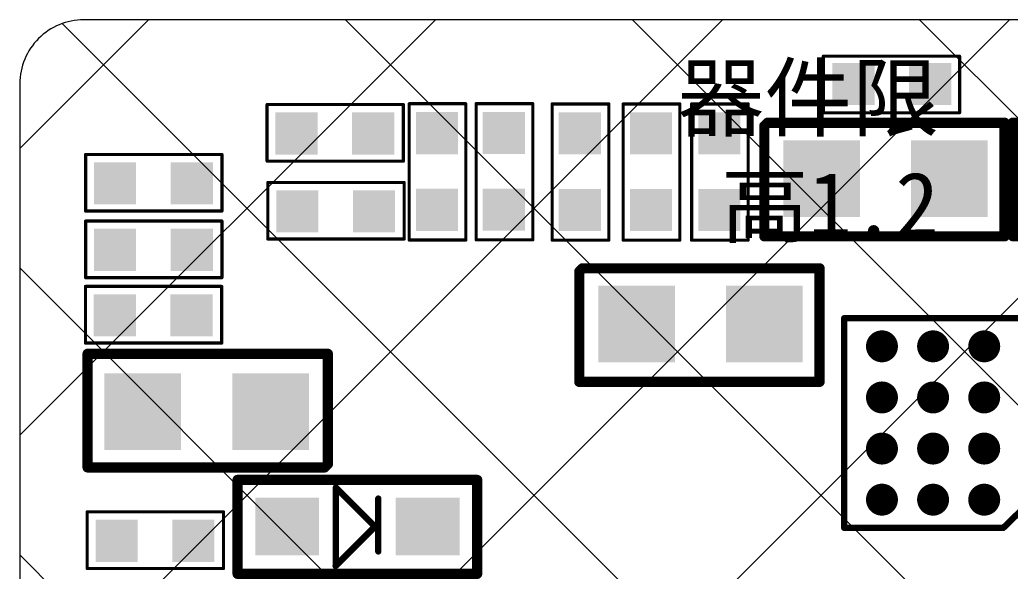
# Model space of a CAD drawing. Header units: millimetres. Extents: x 1167 to 2098, y -78 to 499.
# Drawn here: x 1613.52 to 1621.27, y 275.55 to 279.86 of the extents above; entities that cross this region are included whole.
import ezdxf

# ---------------------------------------------------------------- set-up
doc = ezdxf.new("R2010")
doc.units = ezdxf.units.MM
doc.layers.get('0').update_dxf_attribs({"lineweight": 5})
doc.layers.add('MFPC', color=50, linetype='Continuous', lineweight=5)
for name, color, linetype in [('TOPLAYER', 1, 'Continuous'), ('TOPOVERLAY', 2, 'Continuous'), ('TOPPASTE', 8, 'Continuous'), ('TOPSOLDER', 216, 'Continuous')]:
    doc.layers.add(name, color=color, linetype=linetype)
doc.styles.add('宋体', font='')
doc.styles.get('宋体').set_extended_font_data('SimSun')

# ---------------------------------------------------------------- blocks, each defined once
blk = doc.blocks.new('0201_4')
at = {"layer": 'TOPLAYER'}
for points in [[(0.164998, -0.165001), (0.164998, 0.165001), (-0.164998, -0.165001), (-0.164998, 0.165001)], [(0.764997, -0.165001), (0.764997, 0.165001), (0.435, -0.165001), (0.435, 0.165001)]]:
    blk.add_solid(points, dxfattribs=at)
at = {"layer": 'TOPOVERLAY', "const_width": 0.025001}
for points in [[(-0.23, -0.217), (-0.23, 0.225999)], [(-0.23, 0.225999), (-0.181, 0.225999)], [(-0.18, 0.225999), (0.836, 0.225999)], [(0.836, -0.217), (0.836, 0.225999)], [(-0.23, -0.217), (0.836, -0.217)]]:
    blk.add_lwpolyline(points, dxfattribs=at)
at = {"layer": 'TOPOVERLAY', "const_width": 0.012499}
for points in [[(-0.23625, 0.225999, 1), (-0.223749, 0.225999, 1)], [(-0.23625, 0.225999, 1), (-0.223749, 0.225999, 1)], [(-0.187251, 0.225999, 1), (-0.174749, 0.225999, 1)], [(-0.186251, 0.225999, 1), (-0.173749, 0.225999, 1)], [(0.829749, 0.225999, 1), (0.842251, 0.225999, 1)], [(0.829749, 0.225999, 1), (0.842251, 0.225999, 1)], [(-0.23625, -0.217, 1), (-0.223749, -0.217, 1)], [(-0.23625, -0.217, 1), (-0.223749, -0.217, 1)], [(0.829749, -0.217, 1), (0.842251, -0.217, 1)], [(0.829749, -0.217, 1), (0.842251, -0.217, 1)]]:
    blk.add_lwpolyline(points, format="xyb", close=True, dxfattribs=at)
at = {"layer": 'TOPPASTE'}
for points in [[(0.164998, -0.165001), (0.164998, 0.165001), (-0.164998, -0.165001), (-0.164998, 0.165001)], [(0.764997, -0.165001), (0.764997, 0.165001), (0.435, -0.165001), (0.435, 0.165001)]]:
    blk.add_solid(points, dxfattribs=at)
at = {"layer": 'TOPSOLDER'}
for points in [[(0.164998, -0.165001), (0.164998, 0.165001), (-0.164998, -0.165001), (-0.164998, 0.165001)], [(0.764997, -0.165001), (0.764997, 0.165001), (0.435, -0.165001), (0.435, 0.165001)]]:
    blk.add_solid(points, dxfattribs=at)
blk = doc.blocks.new('0402S_7')
at = {"layer": 'TOPLAYER'}
for points in [[(-0.248054, 0.305189), (-0.848053, 0.305189), (-0.248054, -0.29481), (-0.848053, -0.29481)], [(0.751944, 0.305189), (0.151945, 0.305189), (0.751944, -0.29481), (0.151945, -0.29481)]]:
    blk.add_solid(points, dxfattribs=at)
at = {"layer": 'TOPOVERLAY', "const_width": 0.08001}
for points in [[(-0.979853, 0.457589), (0.899747, 0.457589)], [(-0.979853, 0.457589), (-0.979853, -0.431411)], [(0.899747, 0.457589), (0.899747, -0.406011)], [(0.899747, -0.406011), (0.874347, -0.431411)], [(-0.979853, -0.431411), (0.874347, -0.431411)]]:
    blk.add_lwpolyline(points, dxfattribs=at)
at = {"layer": 'TOPOVERLAY', "const_width": 0.040005}
for points in [[(-0.999856, 0.457589, 1), (-0.959851, 0.457589, 1)], [(-0.999856, 0.457589, 1), (-0.959851, 0.457589, 1)], [(0.879744, 0.457589, 1), (0.919749, 0.457589, 1)], [(0.879744, 0.457589, 1), (0.919749, 0.457589, 1)], [(0.879744, -0.406011, 1), (0.919749, -0.406011, 1)], [(0.879744, -0.406011, 1), (0.919749, -0.406011, 1)], [(-0.999856, -0.431411, 1), (-0.959851, -0.431411, 1)], [(-0.999856, -0.431411, 1), (-0.959851, -0.431411, 1)], [(0.854344, -0.431411, 1), (0.894349, -0.431411, 1)], [(0.854344, -0.431411, 1), (0.894349, -0.431411, 1)]]:
    blk.add_lwpolyline(points, format="xyb", close=True, dxfattribs=at)
at = {"layer": 'TOPPASTE'}
for points in [[(-0.248054, 0.305189), (-0.848053, 0.305189), (-0.248054, -0.29481), (-0.848053, -0.29481)], [(0.751944, 0.305189), (0.151945, 0.305189), (0.751944, -0.29481), (0.151945, -0.29481)]]:
    blk.add_solid(points, dxfattribs=at)
at = {"layer": 'TOPSOLDER'}
for points in [[(-0.248054, 0.305189), (-0.848053, 0.305189), (-0.248054, -0.29481), (-0.848053, -0.29481)], [(0.751944, 0.305189), (0.151945, 0.305189), (0.751944, -0.29481), (0.151945, -0.29481)]]:
    blk.add_solid(points, dxfattribs=at)
blk = doc.blocks.new('0402S_8')
at = {"layer": 'TOPLAYER'}
for points in [[(-0.248054, 0.305189), (-0.848053, 0.305189), (-0.248054, -0.29481), (-0.848053, -0.29481)], [(0.751944, 0.305189), (0.151945, 0.305189), (0.751944, -0.29481), (0.151945, -0.29481)]]:
    blk.add_solid(points, dxfattribs=at)
at = {"layer": 'TOPOVERLAY', "const_width": 0.08001}
for points in [[(0.899747, 0.457589), (-0.979853, 0.457589)], [(-0.979853, 0.457589), (-0.979853, -0.431411)], [(0.899747, 0.457589), (0.899747, -0.406011)], [(0.899747, -0.406011), (0.874347, -0.431411)], [(0.874347, -0.431411), (-0.979853, -0.431411)]]:
    blk.add_lwpolyline(points, dxfattribs=at)
at = {"layer": 'TOPOVERLAY', "const_width": 0.040005}
for points in [[(-0.999856, 0.457589, 1), (-0.959851, 0.457589, 1)], [(-0.999856, 0.457589, 1), (-0.959851, 0.457589, 1)], [(0.879744, 0.457589, 1), (0.919749, 0.457589, 1)], [(0.879744, 0.457589, 1), (0.919749, 0.457589, 1)], [(0.879744, -0.406011, 1), (0.919749, -0.406011, 1)], [(0.879744, -0.406011, 1), (0.919749, -0.406011, 1)], [(-0.999856, -0.431411, 1), (-0.959851, -0.431411, 1)], [(-0.999856, -0.431411, 1), (-0.959851, -0.431411, 1)], [(0.854344, -0.431411, 1), (0.894349, -0.431411, 1)], [(0.854344, -0.431411, 1), (0.894349, -0.431411, 1)]]:
    blk.add_lwpolyline(points, format="xyb", close=True, dxfattribs=at)
at = {"layer": 'TOPPASTE'}
for points in [[(-0.248054, 0.305189), (-0.848053, 0.305189), (-0.248054, -0.29481), (-0.848053, -0.29481)], [(0.751944, 0.305189), (0.151945, 0.305189), (0.751944, -0.29481), (0.151945, -0.29481)]]:
    blk.add_solid(points, dxfattribs=at)
at = {"layer": 'TOPSOLDER'}
for points in [[(-0.248054, 0.305189), (-0.848053, 0.305189), (-0.248054, -0.29481), (-0.848053, -0.29481)], [(0.751944, 0.305189), (0.151945, 0.305189), (0.751944, -0.29481), (0.151945, -0.29481)]]:
    blk.add_solid(points, dxfattribs=at)
blk = doc.blocks.new('0402S_9')
at = {"layer": 'TOPLAYER'}
for points in [[(-0.248054, 0.305189), (-0.848053, 0.305189), (-0.248054, -0.29481), (-0.848053, -0.29481)], [(0.751944, 0.305189), (0.151945, 0.305189), (0.751944, -0.29481), (0.151945, -0.29481)]]:
    blk.add_solid(points, dxfattribs=at)
at = {"layer": 'TOPOVERLAY', "const_width": 0.08001}
for points in [[(0.899747, 0.457589), (-0.979853, 0.457589)], [(-0.979853, 0.457589), (-0.979853, -0.431411)], [(0.899747, 0.457589), (0.899747, -0.406011)], [(0.899747, -0.406011), (0.874347, -0.431411)], [(0.874347, -0.431411), (-0.979853, -0.431411)]]:
    blk.add_lwpolyline(points, dxfattribs=at)
at = {"layer": 'TOPOVERLAY', "const_width": 0.040005}
for points in [[(-0.999856, 0.457589, 1), (-0.959851, 0.457589, 1)], [(-0.999856, 0.457589, 1), (-0.959851, 0.457589, 1)], [(0.879744, 0.457589, 1), (0.919749, 0.457589, 1)], [(0.879744, 0.457589, 1), (0.919749, 0.457589, 1)], [(0.879744, -0.406011, 1), (0.919749, -0.406011, 1)], [(0.879744, -0.406011, 1), (0.919749, -0.406011, 1)], [(-0.999856, -0.431411, 1), (-0.959851, -0.431411, 1)], [(-0.999856, -0.431411, 1), (-0.959851, -0.431411, 1)], [(0.854344, -0.431411, 1), (0.894349, -0.431411, 1)], [(0.854344, -0.431411, 1), (0.894349, -0.431411, 1)]]:
    blk.add_lwpolyline(points, format="xyb", close=True, dxfattribs=at)
at = {"layer": 'TOPPASTE'}
for points in [[(-0.248054, 0.305189), (-0.848053, 0.305189), (-0.248054, -0.29481), (-0.848053, -0.29481)], [(0.751944, 0.305189), (0.151945, 0.305189), (0.751944, -0.29481), (0.151945, -0.29481)]]:
    blk.add_solid(points, dxfattribs=at)
at = {"layer": 'TOPSOLDER'}
for points in [[(-0.248054, 0.305189), (-0.848053, 0.305189), (-0.248054, -0.29481), (-0.848053, -0.29481)], [(0.751944, 0.305189), (0.151945, 0.305189), (0.751944, -0.29481), (0.151945, -0.29481)]]:
    blk.add_solid(points, dxfattribs=at)
blk = doc.blocks.new('BV6810_11')
at = {"layer": 'TOPLAYER', "const_width": 0.124998}
for points in [[(-0.062499, 0, 1), (0.062499, 0, 1)], [(0.3375, 0, 1), (0.462498, 0, 1)], [(0.737499, 0, 1), (0.862498, 0, 1)], [(-0.062499, -0.399999, 1), (0.062499, -0.399999, 1)], [(0.3375, -0.399999, 1), (0.462498, -0.399999, 1)], [(0.737499, -0.399999, 1), (0.862498, -0.399999, 1)], [(-0.062499, -0.799998, 1), (0.062499, -0.799998, 1)], [(0.3375, -0.799998, 1), (0.462498, -0.799998, 1)], [(0.737499, -0.799998, 1), (0.862498, -0.799998, 1)], [(-0.062499, -1.199998, 1), (0.062499, -1.199998, 1)], [(0.3375, -1.199998, 1), (0.462498, -1.199998, 1)], [(0.737499, -1.199998, 1), (0.862498, -1.199998, 1)]]:
    blk.add_lwpolyline(points, format="xyb", close=True, dxfattribs=at)
at = {"layer": 'TOPOVERLAY', "const_width": 0.05}
for points in [[(-0.149883, 0.219768), (-0.295044, 0.078753)], [(1.094956, 0.219768), (-0.149883, 0.219768)], [(1.094956, 0.219768), (1.094956, -1.420231)], [(-0.295044, 0.078753), (-0.295044, -1.420231)], [(1.094956, -1.420231), (-0.295044, -1.420231)]]:
    blk.add_lwpolyline(points, dxfattribs=at)
at = {"layer": 'TOPOVERLAY', "const_width": 0.024999}
for points in [[(-0.162382, 0.219768, 1), (-0.137384, 0.219768, 1)], [(-0.162382, 0.219768, 1), (-0.137384, 0.219768, 1)], [(1.082457, 0.219768, 1), (1.107455, 0.219768, 1)], [(1.082457, 0.219768, 1), (1.107455, 0.219768, 1)], [(-0.307543, 0.078753, 1), (-0.282545, 0.078753, 1)], [(-0.307543, 0.078753, 1), (-0.282545, 0.078753, 1)], [(-0.307543, -1.420231, 1), (-0.282545, -1.420231, 1)], [(-0.307543, -1.420231, 1), (-0.282545, -1.420231, 1)], [(1.082457, -1.420231, 1), (1.107455, -1.420231, 1)], [(1.082457, -1.420231, 1), (1.107455, -1.420231, 1)]]:
    blk.add_lwpolyline(points, format="xyb", close=True, dxfattribs=at)
at = {"layer": 'TOPPASTE', "const_width": 0.124998}
for points in [[(-0.062499, 0, 1), (0.062499, 0, 1)], [(0.3375, 0, 1), (0.462498, 0, 1)], [(0.737499, 0, 1), (0.862498, 0, 1)], [(-0.062499, -0.399999, 1), (0.062499, -0.399999, 1)], [(0.3375, -0.399999, 1), (0.462498, -0.399999, 1)], [(0.737499, -0.399999, 1), (0.862498, -0.399999, 1)], [(-0.062499, -0.799998, 1), (0.062499, -0.799998, 1)], [(0.3375, -0.799998, 1), (0.462498, -0.799998, 1)], [(0.737499, -0.799998, 1), (0.862498, -0.799998, 1)], [(-0.062499, -1.199998, 1), (0.062499, -1.199998, 1)], [(0.3375, -1.199998, 1), (0.462498, -1.199998, 1)], [(0.737499, -1.199998, 1), (0.862498, -1.199998, 1)]]:
    blk.add_lwpolyline(points, format="xyb", close=True, dxfattribs=at)
at = {"layer": 'TOPSOLDER', "const_width": 0.124998}
for points in [[(-0.062499, 0, 1), (0.062499, 0, 1)], [(0.3375, 0, 1), (0.462498, 0, 1)], [(0.737499, 0, 1), (0.862498, 0, 1)], [(-0.062499, -0.399999, 1), (0.062499, -0.399999, 1)], [(0.3375, -0.399999, 1), (0.462498, -0.399999, 1)], [(0.737499, -0.399999, 1), (0.862498, -0.399999, 1)], [(-0.062499, -0.799998, 1), (0.062499, -0.799998, 1)], [(0.3375, -0.799998, 1), (0.462498, -0.799998, 1)], [(0.737499, -0.799998, 1), (0.862498, -0.799998, 1)], [(-0.062499, -1.199998, 1), (0.062499, -1.199998, 1)], [(0.3375, -1.199998, 1), (0.462498, -1.199998, 1)], [(0.737499, -1.199998, 1), (0.862498, -1.199998, 1)]]:
    blk.add_lwpolyline(points, format="xyb", close=True, dxfattribs=at)
blk = doc.blocks.new('DIODE_SCHOTTKY_14')
at = {"layer": 'TOPLAYER'}
for points in [[(-0.249999, -0.224998), (0.249999, -0.224998), (-0.249999, 0.224998), (0.249999, 0.224998)], [(0.849998, -0.224998), (1.349997, -0.224998), (0.849998, 0.224998), (1.349997, 0.224998)]]:
    blk.add_solid(points, dxfattribs=at)
at = {"layer": 'TOPOVERLAY'}
for points, const_width in [([(-0.387835, 0.364609), (1.486865, 0.364609)], 0.08001), ([(-0.387835, -0.37039), (-0.387835, 0.364609)], 0.08001), ([(1.486865, -0.37039), (1.486865, 0.364609)], 0.08001), ([(0.380865, -0.30639), (0.380865, 0.304251)], 0.05), ([(0.380865, 0.304251), (0.686186, -0.001069)], 0.05), ([(0.713064, -0.19479), (0.713064, 0.218011)], 0.05), ([(0.379265, -0.30799), (0.686186, -0.001069)], 0.05), ([(-0.387835, -0.37039), (1.486865, -0.37039)], 0.08001)]:
    blk.add_lwpolyline(points, dxfattribs=dict(at, const_width=const_width))
for points, const_width in [([(-0.407838, 0.364609, 1), (-0.367833, 0.364609, 1)], 0.040005), ([(-0.407838, 0.364609, 1), (-0.367833, 0.364609, 1)], 0.040005), ([(1.466863, 0.364609, 1), (1.506868, 0.364609, 1)], 0.040005), ([(1.466863, 0.364609, 1), (1.506868, 0.364609, 1)], 0.040005), ([(0.368366, 0.304251, 1), (0.393365, 0.304251, 1)], 0.024999), ([(0.368366, 0.304251, 1), (0.393365, 0.304251, 1)], 0.024999), ([(0.700565, 0.218011, 1), (0.725564, 0.218011, 1)], 0.024999), ([(0.673687, -0.001069, 1), (0.698685, -0.001069, 1)], 0.024999), ([(0.673687, -0.001069, 1), (0.698685, -0.001069, 1)], 0.024999), ([(0.700565, -0.19479, 1), (0.725564, -0.19479, 1)], 0.024999), ([(0.366766, -0.30799, 1), (0.391765, -0.30799, 1)], 0.024999), ([(0.368366, -0.30639, 1), (0.393365, -0.30639, 1)], 0.024999), ([(-0.407838, -0.37039, 1), (-0.367833, -0.37039, 1)], 0.040005), ([(-0.407838, -0.37039, 1), (-0.367833, -0.37039, 1)], 0.040005), ([(1.466863, -0.37039, 1), (1.506868, -0.37039, 1)], 0.040005), ([(1.466863, -0.37039, 1), (1.506868, -0.37039, 1)], 0.040005)]:
    blk.add_lwpolyline(points, format="xyb", close=True, dxfattribs=dict(at, const_width=const_width))
at = {"layer": 'TOPPASTE'}
for points in [[(-0.249999, -0.224998), (0.249999, -0.224998), (-0.249999, 0.224998), (0.249999, 0.224998)], [(0.849998, -0.224998), (1.349997, -0.224998), (0.849998, 0.224998), (1.349997, 0.224998)]]:
    blk.add_solid(points, dxfattribs=at)
at = {"layer": 'TOPSOLDER'}
for points in [[(-0.249999, -0.224998), (0.249999, -0.224998), (-0.249999, 0.224998), (0.249999, 0.224998)], [(0.849998, -0.224998), (1.349997, -0.224998), (0.849998, 0.224998), (1.349997, 0.224998)]]:
    blk.add_solid(points, dxfattribs=at)
blk = doc.blocks.new('0201_15')
at = {"layer": 'TOPLAYER'}
for points in [[(0.164998, -0.165001), (0.164998, 0.165001), (-0.164998, -0.165001), (-0.164998, 0.165001)], [(0.764997, -0.165001), (0.764997, 0.165001), (0.435, -0.165001), (0.435, 0.165001)]]:
    blk.add_solid(points, dxfattribs=at)
at = {"layer": 'TOPOVERLAY', "const_width": 0.025001}
for points in [[(-0.23, -0.217), (-0.23, 0.225999)], [(-0.181, 0.225999), (-0.23, 0.225999)], [(0.836, 0.225999), (-0.18, 0.225999)], [(0.836, -0.217), (0.836, 0.225999)], [(0.836, -0.217), (-0.23, -0.217)]]:
    blk.add_lwpolyline(points, dxfattribs=at)
at = {"layer": 'TOPOVERLAY', "const_width": 0.012499}
for points in [[(-0.23625, 0.225999, 1), (-0.223749, 0.225999, 1)], [(-0.23625, 0.225999, 1), (-0.223749, 0.225999, 1)], [(-0.187251, 0.225999, 1), (-0.174749, 0.225999, 1)], [(-0.186251, 0.225999, 1), (-0.173749, 0.225999, 1)], [(0.829749, 0.225999, 1), (0.842251, 0.225999, 1)], [(0.829749, 0.225999, 1), (0.842251, 0.225999, 1)], [(-0.23625, -0.217, 1), (-0.223749, -0.217, 1)], [(-0.23625, -0.217, 1), (-0.223749, -0.217, 1)], [(0.829749, -0.217, 1), (0.842251, -0.217, 1)], [(0.829749, -0.217, 1), (0.842251, -0.217, 1)]]:
    blk.add_lwpolyline(points, format="xyb", close=True, dxfattribs=at)
at = {"layer": 'TOPPASTE'}
for points in [[(0.164998, -0.165001), (0.164998, 0.165001), (-0.164998, -0.165001), (-0.164998, 0.165001)], [(0.764997, -0.165001), (0.764997, 0.165001), (0.435, -0.165001), (0.435, 0.165001)]]:
    blk.add_solid(points, dxfattribs=at)
at = {"layer": 'TOPSOLDER'}
for points in [[(0.164998, -0.165001), (0.164998, 0.165001), (-0.164998, -0.165001), (-0.164998, 0.165001)], [(0.764997, -0.165001), (0.764997, 0.165001), (0.435, -0.165001), (0.435, 0.165001)]]:
    blk.add_solid(points, dxfattribs=at)
blk = doc.blocks.new('0201_17')
at = {"layer": 'TOPLAYER'}
for points in [[(0.164998, -0.165001), (0.164998, 0.165001), (-0.164998, -0.165001), (-0.164998, 0.165001)], [(0.764997, -0.165001), (0.764997, 0.165001), (0.435, -0.165001), (0.435, 0.165001)]]:
    blk.add_solid(points, dxfattribs=at)
at = {"layer": 'TOPOVERLAY', "const_width": 0.025001}
for points in [[(-0.23, 0.225999), (-0.23, -0.217)], [(-0.181, 0.225999), (-0.23, 0.225999)], [(0.836, 0.225999), (-0.18, 0.225999)], [(0.836, 0.225999), (0.836, -0.217)], [(0.836, -0.217), (-0.23, -0.217)]]:
    blk.add_lwpolyline(points, dxfattribs=at)
at = {"layer": 'TOPOVERLAY', "const_width": 0.012499}
for points in [[(-0.23625, 0.225999, 1), (-0.223749, 0.225999, 1)], [(-0.23625, 0.225999, 1), (-0.223749, 0.225999, 1)], [(-0.187251, 0.225999, 1), (-0.174749, 0.225999, 1)], [(-0.186251, 0.225999, 1), (-0.173749, 0.225999, 1)], [(0.829749, 0.225999, 1), (0.842251, 0.225999, 1)], [(0.829749, 0.225999, 1), (0.842251, 0.225999, 1)], [(-0.23625, -0.217, 1), (-0.223749, -0.217, 1)], [(-0.23625, -0.217, 1), (-0.223749, -0.217, 1)], [(0.829749, -0.217, 1), (0.842251, -0.217, 1)], [(0.829749, -0.217, 1), (0.842251, -0.217, 1)]]:
    blk.add_lwpolyline(points, format="xyb", close=True, dxfattribs=at)
at = {"layer": 'TOPPASTE'}
for points in [[(0.164998, -0.165001), (0.164998, 0.165001), (-0.164998, -0.165001), (-0.164998, 0.165001)], [(0.764997, -0.165001), (0.764997, 0.165001), (0.435, -0.165001), (0.435, 0.165001)]]:
    blk.add_solid(points, dxfattribs=at)
at = {"layer": 'TOPSOLDER'}
for points in [[(0.164998, -0.165001), (0.164998, 0.165001), (-0.164998, -0.165001), (-0.164998, 0.165001)], [(0.764997, -0.165001), (0.764997, 0.165001), (0.435, -0.165001), (0.435, 0.165001)]]:
    blk.add_solid(points, dxfattribs=at)
blk = doc.blocks.new('0201_19')
at = {"layer": 'TOPLAYER'}
for points in [[(0.164998, -0.165001), (0.164998, 0.165001), (-0.164998, -0.165001), (-0.164998, 0.165001)], [(0.764997, -0.165001), (0.764997, 0.165001), (0.435, -0.165001), (0.435, 0.165001)]]:
    blk.add_solid(points, dxfattribs=at)
at = {"layer": 'TOPOVERLAY', "const_width": 0.025001}
for points in [[(-0.23, 0.225999), (-0.181, 0.225999)], [(-0.23, 0.225999), (-0.23, -0.217)], [(-0.18, 0.225999), (0.836, 0.225999)], [(0.836, 0.225999), (0.836, -0.217)], [(-0.23, -0.217), (0.836, -0.217)]]:
    blk.add_lwpolyline(points, dxfattribs=at)
at = {"layer": 'TOPOVERLAY', "const_width": 0.012499}
for points in [[(-0.23625, 0.225999, 1), (-0.223749, 0.225999, 1)], [(-0.23625, 0.225999, 1), (-0.223749, 0.225999, 1)], [(-0.187251, 0.225999, 1), (-0.174749, 0.225999, 1)], [(-0.186251, 0.225999, 1), (-0.173749, 0.225999, 1)], [(0.829749, 0.225999, 1), (0.842251, 0.225999, 1)], [(0.829749, 0.225999, 1), (0.842251, 0.225999, 1)], [(-0.23625, -0.217, 1), (-0.223749, -0.217, 1)], [(-0.23625, -0.217, 1), (-0.223749, -0.217, 1)], [(0.829749, -0.217, 1), (0.842251, -0.217, 1)], [(0.829749, -0.217, 1), (0.842251, -0.217, 1)]]:
    blk.add_lwpolyline(points, format="xyb", close=True, dxfattribs=at)
at = {"layer": 'TOPPASTE'}
for points in [[(0.164998, -0.165001), (0.164998, 0.165001), (-0.164998, -0.165001), (-0.164998, 0.165001)], [(0.764997, -0.165001), (0.764997, 0.165001), (0.435, -0.165001), (0.435, 0.165001)]]:
    blk.add_solid(points, dxfattribs=at)
at = {"layer": 'TOPSOLDER'}
for points in [[(0.164998, -0.165001), (0.164998, 0.165001), (-0.164998, -0.165001), (-0.164998, 0.165001)], [(0.764997, -0.165001), (0.764997, 0.165001), (0.435, -0.165001), (0.435, 0.165001)]]:
    blk.add_solid(points, dxfattribs=at)
blk = doc.blocks.new('0201_20')
at = {"layer": 'TOPLAYER'}
for points in [[(0.164998, -0.165001), (0.164998, 0.165001), (-0.164998, -0.165001), (-0.164998, 0.165001)], [(0.764997, -0.165001), (0.764997, 0.165001), (0.435, -0.165001), (0.435, 0.165001)]]:
    blk.add_solid(points, dxfattribs=at)
at = {"layer": 'TOPOVERLAY', "const_width": 0.025001}
for points in [[(-0.23, -0.217), (-0.23, 0.225999)], [(-0.181, 0.225999), (-0.23, 0.225999)], [(0.836, 0.225999), (-0.18, 0.225999)], [(0.836, -0.217), (0.836, 0.225999)], [(0.836, -0.217), (-0.23, -0.217)]]:
    blk.add_lwpolyline(points, dxfattribs=at)
at = {"layer": 'TOPOVERLAY', "const_width": 0.012499}
for points in [[(-0.23625, 0.225999, 1), (-0.223749, 0.225999, 1)], [(-0.23625, 0.225999, 1), (-0.223749, 0.225999, 1)], [(-0.187251, 0.225999, 1), (-0.174749, 0.225999, 1)], [(-0.186251, 0.225999, 1), (-0.173749, 0.225999, 1)], [(0.829749, 0.225999, 1), (0.842251, 0.225999, 1)], [(0.829749, 0.225999, 1), (0.842251, 0.225999, 1)], [(-0.23625, -0.217, 1), (-0.223749, -0.217, 1)], [(-0.23625, -0.217, 1), (-0.223749, -0.217, 1)], [(0.829749, -0.217, 1), (0.842251, -0.217, 1)], [(0.829749, -0.217, 1), (0.842251, -0.217, 1)]]:
    blk.add_lwpolyline(points, format="xyb", close=True, dxfattribs=at)
at = {"layer": 'TOPPASTE'}
for points in [[(0.164998, -0.165001), (0.164998, 0.165001), (-0.164998, -0.165001), (-0.164998, 0.165001)], [(0.764997, -0.165001), (0.764997, 0.165001), (0.435, -0.165001), (0.435, 0.165001)]]:
    blk.add_solid(points, dxfattribs=at)
at = {"layer": 'TOPSOLDER'}
for points in [[(0.164998, -0.165001), (0.164998, 0.165001), (-0.164998, -0.165001), (-0.164998, 0.165001)], [(0.764997, -0.165001), (0.764997, 0.165001), (0.435, -0.165001), (0.435, 0.165001)]]:
    blk.add_solid(points, dxfattribs=at)
blk = doc.blocks.new('0201_21')
at = {"layer": 'TOPLAYER'}
for points in [[(0.164998, -0.165001), (0.164998, 0.165001), (-0.164998, -0.165001), (-0.164998, 0.165001)], [(0.764997, -0.165001), (0.764997, 0.165001), (0.435, -0.165001), (0.435, 0.165001)]]:
    blk.add_solid(points, dxfattribs=at)
at = {"layer": 'TOPOVERLAY', "const_width": 0.025001}
for points in [[(-0.23, -0.217), (-0.23, 0.225999)], [(-0.181, 0.225999), (-0.23, 0.225999)], [(0.836, 0.225999), (-0.18, 0.225999)], [(0.836, -0.217), (0.836, 0.225999)], [(0.836, -0.217), (-0.23, -0.217)]]:
    blk.add_lwpolyline(points, dxfattribs=at)
at = {"layer": 'TOPOVERLAY', "const_width": 0.012499}
for points in [[(-0.23625, 0.225999, 1), (-0.223749, 0.225999, 1)], [(-0.23625, 0.225999, 1), (-0.223749, 0.225999, 1)], [(-0.187251, 0.225999, 1), (-0.174749, 0.225999, 1)], [(-0.186251, 0.225999, 1), (-0.173749, 0.225999, 1)], [(0.829749, 0.225999, 1), (0.842251, 0.225999, 1)], [(0.829749, 0.225999, 1), (0.842251, 0.225999, 1)], [(-0.23625, -0.217, 1), (-0.223749, -0.217, 1)], [(-0.23625, -0.217, 1), (-0.223749, -0.217, 1)], [(0.829749, -0.217, 1), (0.842251, -0.217, 1)], [(0.829749, -0.217, 1), (0.842251, -0.217, 1)]]:
    blk.add_lwpolyline(points, format="xyb", close=True, dxfattribs=at)
at = {"layer": 'TOPPASTE'}
for points in [[(0.164998, -0.165001), (0.164998, 0.165001), (-0.164998, -0.165001), (-0.164998, 0.165001)], [(0.764997, -0.165001), (0.764997, 0.165001), (0.435, -0.165001), (0.435, 0.165001)]]:
    blk.add_solid(points, dxfattribs=at)
at = {"layer": 'TOPSOLDER'}
for points in [[(0.164998, -0.165001), (0.164998, 0.165001), (-0.164998, -0.165001), (-0.164998, 0.165001)], [(0.764997, -0.165001), (0.764997, 0.165001), (0.435, -0.165001), (0.435, 0.165001)]]:
    blk.add_solid(points, dxfattribs=at)
blk = doc.blocks.new('0201_22')
at = {"layer": 'TOPLAYER'}
for points in [[(0.164998, -0.165001), (0.164998, 0.165001), (-0.164998, -0.165001), (-0.164998, 0.165001)], [(0.764997, -0.165001), (0.764997, 0.165001), (0.435, -0.165001), (0.435, 0.165001)]]:
    blk.add_solid(points, dxfattribs=at)
at = {"layer": 'TOPOVERLAY', "const_width": 0.025001}
for points in [[(-0.23, 0.225999), (-0.23, -0.217)], [(-0.23, 0.225999), (-0.181, 0.225999)], [(-0.18, 0.225999), (0.836, 0.225999)], [(0.836, 0.225999), (0.836, -0.217)], [(-0.23, -0.217), (0.836, -0.217)]]:
    blk.add_lwpolyline(points, dxfattribs=at)
at = {"layer": 'TOPOVERLAY', "const_width": 0.012499}
for points in [[(-0.23625, 0.225999, 1), (-0.223749, 0.225999, 1)], [(-0.23625, 0.225999, 1), (-0.223749, 0.225999, 1)], [(-0.187251, 0.225999, 1), (-0.174749, 0.225999, 1)], [(-0.186251, 0.225999, 1), (-0.173749, 0.225999, 1)], [(0.829749, 0.225999, 1), (0.842251, 0.225999, 1)], [(0.829749, 0.225999, 1), (0.842251, 0.225999, 1)], [(-0.23625, -0.217, 1), (-0.223749, -0.217, 1)], [(-0.23625, -0.217, 1), (-0.223749, -0.217, 1)], [(0.829749, -0.217, 1), (0.842251, -0.217, 1)], [(0.829749, -0.217, 1), (0.842251, -0.217, 1)]]:
    blk.add_lwpolyline(points, format="xyb", close=True, dxfattribs=at)
at = {"layer": 'TOPPASTE'}
for points in [[(0.164998, -0.165001), (0.164998, 0.165001), (-0.164998, -0.165001), (-0.164998, 0.165001)], [(0.764997, -0.165001), (0.764997, 0.165001), (0.435, -0.165001), (0.435, 0.165001)]]:
    blk.add_solid(points, dxfattribs=at)
at = {"layer": 'TOPSOLDER'}
for points in [[(0.164998, -0.165001), (0.164998, 0.165001), (-0.164998, -0.165001), (-0.164998, 0.165001)], [(0.764997, -0.165001), (0.764997, 0.165001), (0.435, -0.165001), (0.435, 0.165001)]]:
    blk.add_solid(points, dxfattribs=at)
blk = doc.blocks.new('0201_23')
at = {"layer": 'TOPLAYER'}
for points in [[(0.164998, -0.165001), (0.164998, 0.165001), (-0.164998, -0.165001), (-0.164998, 0.165001)], [(0.764997, -0.165001), (0.764997, 0.165001), (0.435, -0.165001), (0.435, 0.165001)]]:
    blk.add_solid(points, dxfattribs=at)
at = {"layer": 'TOPOVERLAY', "const_width": 0.025001}
for points in [[(-0.23, -0.217), (-0.23, 0.225999)], [(-0.181, 0.225999), (-0.23, 0.225999)], [(0.836, 0.225999), (-0.18, 0.225999)], [(0.836, -0.217), (0.836, 0.225999)], [(0.836, -0.217), (-0.23, -0.217)]]:
    blk.add_lwpolyline(points, dxfattribs=at)
at = {"layer": 'TOPOVERLAY', "const_width": 0.012499}
for points in [[(-0.23625, 0.225999, 1), (-0.223749, 0.225999, 1)], [(-0.23625, 0.225999, 1), (-0.223749, 0.225999, 1)], [(-0.187251, 0.225999, 1), (-0.174749, 0.225999, 1)], [(-0.186251, 0.225999, 1), (-0.173749, 0.225999, 1)], [(0.829749, 0.225999, 1), (0.842251, 0.225999, 1)], [(0.829749, 0.225999, 1), (0.842251, 0.225999, 1)], [(-0.23625, -0.217, 1), (-0.223749, -0.217, 1)], [(-0.23625, -0.217, 1), (-0.223749, -0.217, 1)], [(0.829749, -0.217, 1), (0.842251, -0.217, 1)], [(0.829749, -0.217, 1), (0.842251, -0.217, 1)]]:
    blk.add_lwpolyline(points, format="xyb", close=True, dxfattribs=at)
at = {"layer": 'TOPPASTE'}
for points in [[(0.164998, -0.165001), (0.164998, 0.165001), (-0.164998, -0.165001), (-0.164998, 0.165001)], [(0.764997, -0.165001), (0.764997, 0.165001), (0.435, -0.165001), (0.435, 0.165001)]]:
    blk.add_solid(points, dxfattribs=at)
at = {"layer": 'TOPSOLDER'}
for points in [[(0.164998, -0.165001), (0.164998, 0.165001), (-0.164998, -0.165001), (-0.164998, 0.165001)], [(0.764997, -0.165001), (0.764997, 0.165001), (0.435, -0.165001), (0.435, 0.165001)]]:
    blk.add_solid(points, dxfattribs=at)
blk = doc.blocks.new('0201_25')
at = {"layer": 'TOPLAYER'}
for points in [[(0.164998, -0.165001), (0.164998, 0.165001), (-0.164998, -0.165001), (-0.164998, 0.165001)], [(0.764997, -0.165001), (0.764997, 0.165001), (0.435, -0.165001), (0.435, 0.165001)]]:
    blk.add_solid(points, dxfattribs=at)
at = {"layer": 'TOPOVERLAY', "const_width": 0.025001}
for points in [[(-0.181, 0.225999), (-0.23, 0.225999)], [(-0.23, -0.217), (-0.23, 0.225999)], [(0.836, 0.225999), (-0.18, 0.225999)], [(0.836, -0.217), (0.836, 0.225999)], [(0.836, -0.217), (-0.23, -0.217)]]:
    blk.add_lwpolyline(points, dxfattribs=at)
at = {"layer": 'TOPOVERLAY', "const_width": 0.012499}
for points in [[(-0.23625, 0.225999, 1), (-0.223749, 0.225999, 1)], [(-0.23625, 0.225999, 1), (-0.223749, 0.225999, 1)], [(-0.187251, 0.225999, 1), (-0.174749, 0.225999, 1)], [(-0.186251, 0.225999, 1), (-0.173749, 0.225999, 1)], [(0.829749, 0.225999, 1), (0.842251, 0.225999, 1)], [(0.829749, 0.225999, 1), (0.842251, 0.225999, 1)], [(-0.23625, -0.217, 1), (-0.223749, -0.217, 1)], [(-0.23625, -0.217, 1), (-0.223749, -0.217, 1)], [(0.829749, -0.217, 1), (0.842251, -0.217, 1)], [(0.829749, -0.217, 1), (0.842251, -0.217, 1)]]:
    blk.add_lwpolyline(points, format="xyb", close=True, dxfattribs=at)
at = {"layer": 'TOPPASTE'}
for points in [[(0.164998, -0.165001), (0.164998, 0.165001), (-0.164998, -0.165001), (-0.164998, 0.165001)], [(0.764997, -0.165001), (0.764997, 0.165001), (0.435, -0.165001), (0.435, 0.165001)]]:
    blk.add_solid(points, dxfattribs=at)
at = {"layer": 'TOPSOLDER'}
for points in [[(0.164998, -0.165001), (0.164998, 0.165001), (-0.164998, -0.165001), (-0.164998, 0.165001)], [(0.764997, -0.165001), (0.764997, 0.165001), (0.435, -0.165001), (0.435, 0.165001)]]:
    blk.add_solid(points, dxfattribs=at)
blk = doc.blocks.new('0201_26')
at = {"layer": 'TOPLAYER'}
for points in [[(0.164998, -0.165001), (0.164998, 0.165001), (-0.164998, -0.165001), (-0.164998, 0.165001)], [(0.764997, -0.165001), (0.764997, 0.165001), (0.435, -0.165001), (0.435, 0.165001)]]:
    blk.add_solid(points, dxfattribs=at)
at = {"layer": 'TOPOVERLAY', "const_width": 0.025001}
for points in [[(-0.181, 0.225999), (-0.23, 0.225999)], [(-0.23, -0.217), (-0.23, 0.225999)], [(0.836, 0.225999), (-0.18, 0.225999)], [(0.836, -0.217), (0.836, 0.225999)], [(0.836, -0.217), (-0.23, -0.217)]]:
    blk.add_lwpolyline(points, dxfattribs=at)
at = {"layer": 'TOPOVERLAY', "const_width": 0.012499}
for points in [[(-0.23625, 0.225999, 1), (-0.223749, 0.225999, 1)], [(-0.23625, 0.225999, 1), (-0.223749, 0.225999, 1)], [(-0.187251, 0.225999, 1), (-0.174749, 0.225999, 1)], [(-0.186251, 0.225999, 1), (-0.173749, 0.225999, 1)], [(0.829749, 0.225999, 1), (0.842251, 0.225999, 1)], [(0.829749, 0.225999, 1), (0.842251, 0.225999, 1)], [(-0.23625, -0.217, 1), (-0.223749, -0.217, 1)], [(-0.23625, -0.217, 1), (-0.223749, -0.217, 1)], [(0.829749, -0.217, 1), (0.842251, -0.217, 1)], [(0.829749, -0.217, 1), (0.842251, -0.217, 1)]]:
    blk.add_lwpolyline(points, format="xyb", close=True, dxfattribs=at)
at = {"layer": 'TOPPASTE'}
for points in [[(0.164998, -0.165001), (0.164998, 0.165001), (-0.164998, -0.165001), (-0.164998, 0.165001)], [(0.764997, -0.165001), (0.764997, 0.165001), (0.435, -0.165001), (0.435, 0.165001)]]:
    blk.add_solid(points, dxfattribs=at)
at = {"layer": 'TOPSOLDER'}
for points in [[(0.164998, -0.165001), (0.164998, 0.165001), (-0.164998, -0.165001), (-0.164998, 0.165001)], [(0.764997, -0.165001), (0.764997, 0.165001), (0.435, -0.165001), (0.435, 0.165001)]]:
    blk.add_solid(points, dxfattribs=at)
blk = doc.blocks.new('0201_29')
at = {"layer": 'TOPLAYER'}
for points in [[(0.164998, -0.165001), (0.164998, 0.165001), (-0.164998, -0.165001), (-0.164998, 0.165001)], [(0.764997, -0.165001), (0.764997, 0.165001), (0.435, -0.165001), (0.435, 0.165001)]]:
    blk.add_solid(points, dxfattribs=at)
at = {"layer": 'TOPOVERLAY', "const_width": 0.025001}
for points in [[(-0.23, 0.225999), (-0.181, 0.225999)], [(-0.23, -0.217), (-0.23, 0.225999)], [(-0.18, 0.225999), (0.836, 0.225999)], [(0.836, -0.217), (0.836, 0.225999)], [(-0.23, -0.217), (0.836, -0.217)]]:
    blk.add_lwpolyline(points, dxfattribs=at)
at = {"layer": 'TOPOVERLAY', "const_width": 0.012499}
for points in [[(-0.23625, 0.225999, 1), (-0.223749, 0.225999, 1)], [(-0.23625, 0.225999, 1), (-0.223749, 0.225999, 1)], [(-0.187251, 0.225999, 1), (-0.174749, 0.225999, 1)], [(-0.186251, 0.225999, 1), (-0.173749, 0.225999, 1)], [(0.829749, 0.225999, 1), (0.842251, 0.225999, 1)], [(0.829749, 0.225999, 1), (0.842251, 0.225999, 1)], [(-0.23625, -0.217, 1), (-0.223749, -0.217, 1)], [(-0.23625, -0.217, 1), (-0.223749, -0.217, 1)], [(0.829749, -0.217, 1), (0.842251, -0.217, 1)], [(0.829749, -0.217, 1), (0.842251, -0.217, 1)]]:
    blk.add_lwpolyline(points, format="xyb", close=True, dxfattribs=at)
at = {"layer": 'TOPPASTE'}
for points in [[(0.164998, -0.165001), (0.164998, 0.165001), (-0.164998, -0.165001), (-0.164998, 0.165001)], [(0.764997, -0.165001), (0.764997, 0.165001), (0.435, -0.165001), (0.435, 0.165001)]]:
    blk.add_solid(points, dxfattribs=at)
at = {"layer": 'TOPSOLDER'}
for points in [[(0.164998, -0.165001), (0.164998, 0.165001), (-0.164998, -0.165001), (-0.164998, 0.165001)], [(0.764997, -0.165001), (0.764997, 0.165001), (0.435, -0.165001), (0.435, 0.165001)]]:
    blk.add_solid(points, dxfattribs=at)
blk = doc.blocks.new('0402S_30')
at = {"layer": 'TOPLAYER'}
for points in [[(-0.248054, 0.305189), (-0.848053, 0.305189), (-0.248054, -0.29481), (-0.848053, -0.29481)], [(0.751944, 0.305189), (0.151945, 0.305189), (0.751944, -0.29481), (0.151945, -0.29481)]]:
    blk.add_solid(points, dxfattribs=at)
at = {"layer": 'TOPOVERLAY', "const_width": 0.08001}
for points in [[(-0.979853, 0.457589), (0.899747, 0.457589)], [(-0.979853, -0.431411), (-0.979853, 0.457589)], [(0.899747, -0.406011), (0.899747, 0.457589)], [(0.874347, -0.431411), (0.899747, -0.406011)], [(-0.979853, -0.431411), (0.874347, -0.431411)]]:
    blk.add_lwpolyline(points, dxfattribs=at)
at = {"layer": 'TOPOVERLAY', "const_width": 0.040005}
for points in [[(-0.999856, 0.457589, 1), (-0.959851, 0.457589, 1)], [(-0.999856, 0.457589, 1), (-0.959851, 0.457589, 1)], [(0.879744, 0.457589, 1), (0.919749, 0.457589, 1)], [(0.879744, 0.457589, 1), (0.919749, 0.457589, 1)], [(0.879744, -0.406011, 1), (0.919749, -0.406011, 1)], [(0.879744, -0.406011, 1), (0.919749, -0.406011, 1)], [(-0.999856, -0.431411, 1), (-0.959851, -0.431411, 1)], [(-0.999856, -0.431411, 1), (-0.959851, -0.431411, 1)], [(0.854344, -0.431411, 1), (0.894349, -0.431411, 1)], [(0.854344, -0.431411, 1), (0.894349, -0.431411, 1)]]:
    blk.add_lwpolyline(points, format="xyb", close=True, dxfattribs=at)
at = {"layer": 'TOPPASTE'}
for points in [[(-0.248054, 0.305189), (-0.848053, 0.305189), (-0.248054, -0.29481), (-0.848053, -0.29481)], [(0.751944, 0.305189), (0.151945, 0.305189), (0.751944, -0.29481), (0.151945, -0.29481)]]:
    blk.add_solid(points, dxfattribs=at)
at = {"layer": 'TOPSOLDER'}
for points in [[(-0.248054, 0.305189), (-0.848053, 0.305189), (-0.248054, -0.29481), (-0.848053, -0.29481)], [(0.751944, 0.305189), (0.151945, 0.305189), (0.751944, -0.29481), (0.151945, -0.29481)]]:
    blk.add_solid(points, dxfattribs=at)
blk = doc.blocks.new('0201_34')
at = {"layer": 'TOPLAYER'}
for points in [[(0.164998, -0.165001), (0.164998, 0.165001), (-0.164998, -0.165001), (-0.164998, 0.165001)], [(0.764997, -0.165001), (0.764997, 0.165001), (0.435, -0.165001), (0.435, 0.165001)]]:
    blk.add_solid(points, dxfattribs=at)
at = {"layer": 'TOPOVERLAY', "const_width": 0.025001}
for points in [[(-0.23, -0.217), (-0.23, 0.225999)], [(-0.181, 0.225999), (-0.23, 0.225999)], [(0.836, 0.225999), (-0.18, 0.225999)], [(0.836, -0.217), (0.836, 0.225999)], [(0.836, -0.217), (-0.23, -0.217)]]:
    blk.add_lwpolyline(points, dxfattribs=at)
at = {"layer": 'TOPOVERLAY', "const_width": 0.012499}
for points in [[(-0.23625, 0.225999, 1), (-0.223749, 0.225999, 1)], [(-0.23625, 0.225999, 1), (-0.223749, 0.225999, 1)], [(-0.187251, 0.225999, 1), (-0.174749, 0.225999, 1)], [(-0.186251, 0.225999, 1), (-0.173749, 0.225999, 1)], [(0.829749, 0.225999, 1), (0.842251, 0.225999, 1)], [(0.829749, 0.225999, 1), (0.842251, 0.225999, 1)], [(-0.23625, -0.217, 1), (-0.223749, -0.217, 1)], [(-0.23625, -0.217, 1), (-0.223749, -0.217, 1)], [(0.829749, -0.217, 1), (0.842251, -0.217, 1)], [(0.829749, -0.217, 1), (0.842251, -0.217, 1)]]:
    blk.add_lwpolyline(points, format="xyb", close=True, dxfattribs=at)
at = {"layer": 'TOPPASTE'}
for points in [[(0.164998, -0.165001), (0.164998, 0.165001), (-0.164998, -0.165001), (-0.164998, 0.165001)], [(0.764997, -0.165001), (0.764997, 0.165001), (0.435, -0.165001), (0.435, 0.165001)]]:
    blk.add_solid(points, dxfattribs=at)
at = {"layer": 'TOPSOLDER'}
for points in [[(0.164998, -0.165001), (0.164998, 0.165001), (-0.164998, -0.165001), (-0.164998, 0.165001)], [(0.764997, -0.165001), (0.764997, 0.165001), (0.435, -0.165001), (0.435, 0.165001)]]:
    blk.add_solid(points, dxfattribs=at)

msp = doc.modelspace()

# ---------------------------------------------------------------- hatches: boundary and pattern name
at = {"layer": 'MFPC', "lineweight": 5}
h = msp.add_hatch(dxfattribs=at)
h.set_pattern_fill('ANSI37', color=1, scale=0.5, style=0)
h.set_pattern_definition([(45, (239.0731, 0), (-1.122532, 1.122532), []), (135, (239.0731, 0), (-1.122532, -1.122532), [])])
edge = h.paths.add_edge_path()
edge.add_arc((1616.0801, 272.3698), 10.2915, 5.26819, 45.58002)
edge.add_arc((1622.9333, 279.3632), 0.5, 45.58002, 90)
edge.add_line((1622.9333, 279.8632), (1614.0211, 279.8632))
edge.add_arc((1614.0211, 279.3632), 0.5, 90, 180)
edge.add_line((1613.5211, 279.3632), (1613.5211, 273.2689))
edge.add_arc((1614.0211, 273.2689), 0.5, 180, 270)
edge.add_line((1614.0211, 272.7689), (1625.8303, 272.7689))
edge.add_arc((1625.8303, 273.2689), 0.5, 270, 365.26819)

# ---------------------------------------------------------------- linework, layer by layer
at = {"layer": 'MFPC', "color": 1, "lineweight": 5}
msp.add_lwpolyline([(1626.3281, 273.3148, 0.17773), (1623.2833, 279.7203, 0.196283), (1622.9333, 279.8632), (1614.0211, 279.8632, 0.414214), (1613.5211, 279.3632), (1613.5211, 273.2689, 0.414214), (1614.0211, 272.7689), (1625.8303, 272.7689, 0.441408)], format="xyb", close=True, dxfattribs=at)

# ---------------------------------------------------------------- block references
for name, p, rotation in [('0201_22', (1620.6429, 279.3615), 180), ('0201_26', (1616.7843, 278.9764), 270), ('0201_25', (1617.308, 278.9773), 270), ('0201_15', (1617.9027, 278.975), 270), ('0201_23', (1618.4584, 278.975), 270), ('0201_17', (1618.9932, 278.975), 270), ('0402S_8', (1620.2449, 278.6265), 180), ('0402S_9', (1618.7976, 277.4875), 180), ('BV6810_11', (1621.0656, 276.1081), 180)]:
    msp.add_blockref(name, p, dxfattribs=dict(rotation=rotation))
for name, p in [('0201_4', (1615.6854, 278.9742)), ('0402S_7', (1622.2698, 278.6011)), ('0201_29', (1614.266, 278.5835)), ('0201_21', (1615.6915, 278.3646)), ('0201_19', (1614.266, 278.0626)), ('0201_20', (1614.2645, 277.5509)), ('0402S_30', (1615.0309, 276.7919)), ('DIODE_SCHOTTKY_14', (1615.6123, 275.8982)), ('0201_34', (1614.2781, 275.7866))]:
    msp.add_blockref(name, p)

# ---------------------------------------------------------------- texts
at = {"layer": 'MFPC', "color": 1, "insert": (1620.7107, 279.5046), "char_height": 0.5, "width": 3.628975, "attachment_point": 3, "style": '宋体'}
msp.add_mtext('器件限\\P高1.2', dxfattribs=at)

doc.saveas('drawing.dxf')
